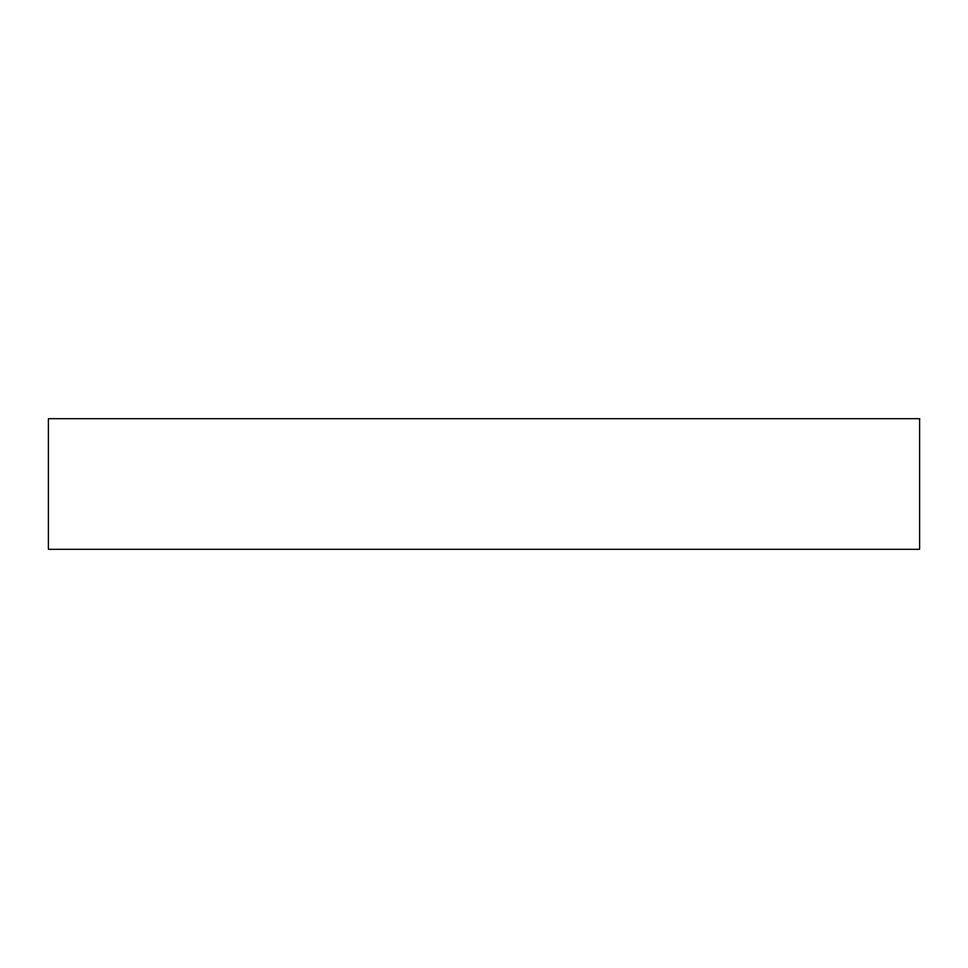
<?xml version="1.0" encoding="UTF-8"?>
<svg xmlns="http://www.w3.org/2000/svg" width="968" height="968" viewBox="0 0 968 968"><rect width="100%" height="100%" fill="white"/><g stroke="black" fill="none" stroke-linecap="round" stroke-linejoin="round"><path stroke-width="1.45" d="M919.6 418.66L48.4 418.66L48.4 549.34L919.6 549.34L919.6 418.66"/></g></svg>
